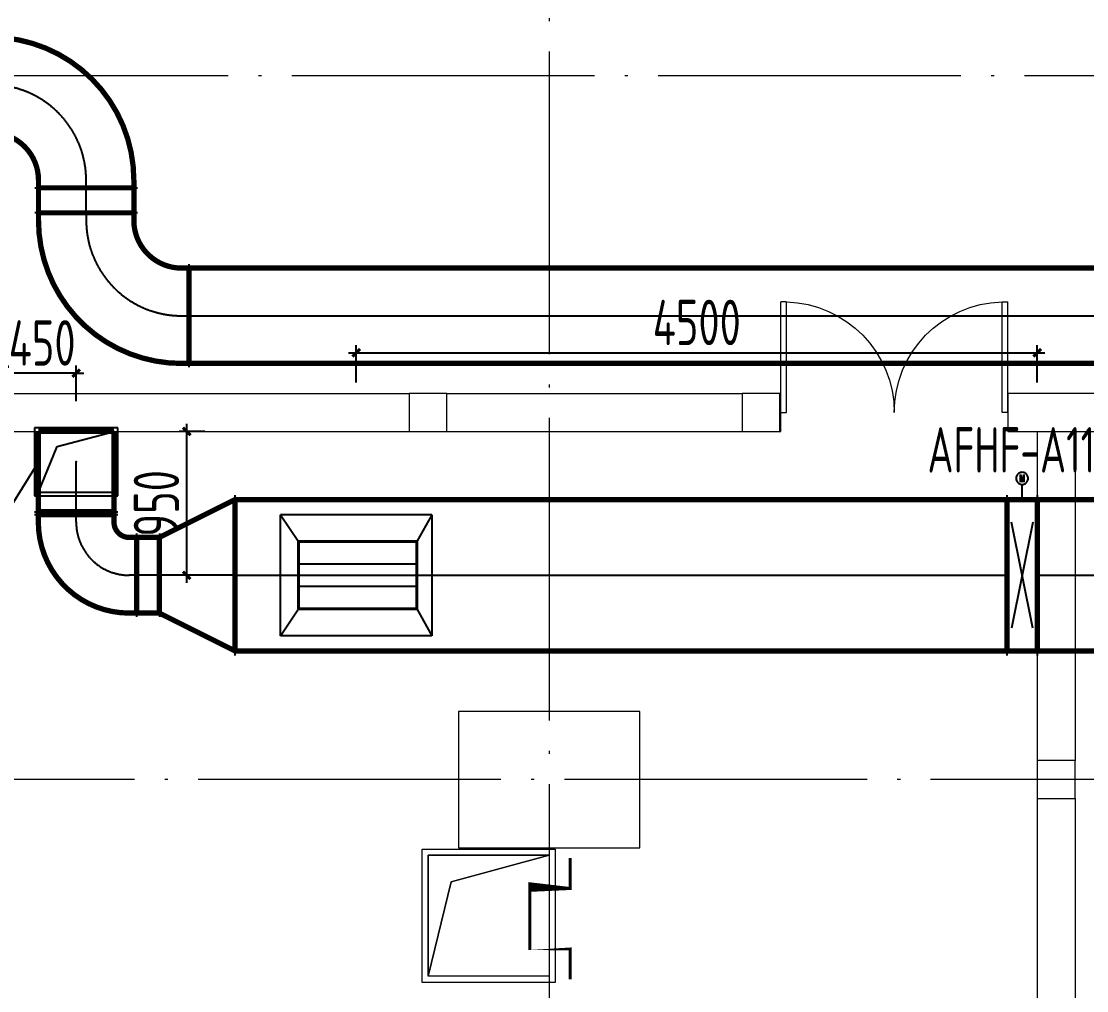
# Model space of a CAD drawing. Extents: x 4 to 13611208, y -605838 to 574722.
# Drawn here: x 13204210 to 13211249, y 198515 to 204920 of the extents above; entities that cross this region are included whole.
import ezdxf

# ---------------------------------------------------------------- set-up
doc = ezdxf.new("R2010")
doc.units = 0
doc.header["$LTSCALE"] = 1000
doc.header["$MEASUREMENT"] = 0
doc.linetypes.add('CENTER2', pattern=[28.575000000000003, 19.05, -3.175, 3.175, -3.175])
doc.linetypes.add('DOTE', pattern=[2.4200000000000004, 2, -0.2, 0.02, -0.2])
for name, color, linetype in [('DUCT-K-P中心线', 5, 'CENTER2'), ('DUCT-K-P标注', 7, 'Continuous'), ('DUCT-K-P法兰', 2, 'Continuous'), ('DUCT-K-P管', 191, 'Continuous'), ('DUCT-K-P管端线', 2, 'Continuous'), ('DUCT-K-P阀门', 7, 'Continuous'), ('DUCT-K-P风口', 7, 'Continuous'), ('DUCT-X-YP中心线', 5, 'CENTER2'), ('DUCT-X-YP法兰', 2, 'Continuous'), ('DUCT-X-YP管', 31, 'Continuous'), ('DUCT-X-YP管端线', 2, 'Continuous'), ('Hvac-Hide', 8, 'Continuous')]:
    doc.layers.add(name, color=color, linetype=linetype)
doc.layers.add('建筑底图', color=8, linetype='Continuous', lineweight=13)
doc.styles.add('67', font='gbenor.shx', dxfattribs={"width": 0.7, "bigfont": 'hztxt.shx'})
doc.styles.add('du', font='gbenor.shx', dxfattribs={"width": 0.8, "bigfont": 'hztxt.shx'})
doc.dimstyles.new('67', dxfattribs={"dimscale": 100, "dimtxt": 3, "dimasz": 0.5, "dimexe": 0.5, "dimexo": 2, "dimgap": 0.5, "dimtad": 2, "dimdec": 0, "dimrnd": 5, "dimzin": 0, "dimdsep": 46, "dimtxsty": 'du', "dimblk": 'ARCHTICK', "dimcen": 0, "dimdle": 0.5, "dimclrd": 256, "dimclre": 256, "dimclrt": 256, "dimazin": 0, "dimtfac": 1, "dimtdec": 0, "dimtix": 1, "dimtmove": 2, "dimatfit": 3, "dimfxl": 100, "dimtolj": 1, "dimtzin": 0, "dimlwd": -1, "dimlwe": -1, "dimarcsym": 0})

# ---------------------------------------------------------------- blocks, each defined once
blk = doc.blocks.new('$DorLib2D$00000002')
for p, q in [((-0.5, -5.684341886080802e-17), (-0.5000000000000007, 0.4875)), ((-0.4750000000000007, 0.4875), (-0.5000000000000007, 0.4875)), ((-0.475, -2.842170943040401e-17), (-0.4750000000000007, 0.4875)), ((0.475, -2.842170943040401e-17), (0.4750000000000007, 0.4875)), ((0.4750000000000007, 0.4875), (0.5000000000000007, 0.4875)), ((0.5, -5.684341886080802e-17), (0.5000000000000007, 0.4875)), ((-0.5, -5.684341886080802e-17), (-0.475, -2.842170943040401e-17)), ((0.5, -5.684341886080802e-17), (0.475, -2.842170943040401e-17))]:
    blk.add_line(p, q)
at = {"lineweight": 13}
for centre, start, end in [((-0.4875, -4.263256414560601e-17), 0, 88.53071641864632), ((0.4875, -4.263256414560601e-17), 91.4692835813537, 180)]:
    blk.add_arc(centre, 0.4875, start, end, dxfattribs=at)
blk = doc.blocks.new('_FZH')
blk.add_lwpolyline([(-0.5, -0.5), (0.5, -0.5), (0.5000000000000001, 0.5), (-0.4999999999999999, 0.5)], close=True)
blk = doc.blocks.new('_ArchTick')
at = {"color": 0, "linetype": 'ByBlock', "const_width": 0.4}
blk.add_lwpolyline([(-0.5, -0.5), (0.5, 0.5)], dxfattribs=at)
blk = doc.blocks.new('*D377')
at = {"layer": 'DUCT-K-P标注', "transparency": 16777216}
for p, q in [((13206372.38245765, 202729.8661129354), (13210972.38245862, 202729.8661129354)), ((13206422.38245765, 202533.6780858369), (13206422.38245765, 202779.8661129354)), ((13210922.38245862, 202533.6780857092), (13210922.38245862, 202779.8661129354))]:
    blk.add_line(p, q, dxfattribs=at)
at = {"layer": 'DUCT-K-P标注', "transparency": 16777216, "xscale": 50, "yscale": 50, "zscale": 50, "rotation": 180}
blk.add_blockref('_ArchTick', (13206422.38245765, 202729.8661129354), dxfattribs=at)
at = {"layer": 'DUCT-K-P标注', "transparency": 16777216, "xscale": 50, "yscale": 50, "zscale": 50}
blk.add_blockref('_ArchTick', (13210922.38245862, 202729.8661129354), dxfattribs=at)
at = {"layer": 'DUCT-K-P标注', "transparency": 16777216, "insert": (13208672.38245814, 202929.8661129354), "char_height": 300, "attachment_point": 5, "style": 'du'}
blk.add_mtext('\\A1;4500', dxfattribs=at)
blk = doc.blocks.new('*D1720')
at = {"layer": 'DUCT-K-P标注', "transparency": 16777216}
for p, q in [((13205302.72957405, 201209.5130806503), (13205302.72957405, 202259.5130753545)), ((13205422.36620974, 202209.5130753545), (13205252.72957405, 202209.5130753545)), ((13205422.36620975, 201259.5130806503), (13205252.72957405, 201259.5130806503))]:
    blk.add_line(p, q, dxfattribs=at)
at = {"layer": 'DUCT-K-P标注', "transparency": 16777216, "xscale": 50, "yscale": 50, "zscale": 50}
for p, rotation in [((13205302.72957405, 202209.5130753545), 90), ((13205302.72957405, 201259.5130806503), 270)]:
    blk.add_blockref('_ArchTick', p, dxfattribs=dict(at, rotation=rotation))
at = {"layer": 'DUCT-K-P标注', "transparency": 16777216, "insert": (13205102.72957405, 201734.5130780045), "char_height": 300, "attachment_point": 5, "rotation": 90, "style": 'du'}
blk.add_mtext('\\A1;950', dxfattribs=at)
blk = doc.blocks.new('*D1721')
at = {"layer": 'DUCT-K-P标注', "transparency": 16777216}
for p, q in [((13204122.36620496, 202594.3508818513), (13204072.36620496, 202594.3508818513)), ((13204122.36620496, 202409.5130754453), (13204122.36620496, 202644.3508818513)), ((13204572.36620494, 202594.3508818513), (13204122.36620496, 202594.3508818513)), ((13204572.36620494, 202409.5130753393), (13204572.36620494, 202644.3508818513)), ((13204572.36620494, 202594.3508818513), (13204622.36620494, 202594.3508818513))]:
    blk.add_line(p, q, dxfattribs=at)
at = {"layer": 'DUCT-K-P标注', "transparency": 16777216, "xscale": 50, "yscale": 50, "zscale": 50}
blk.add_blockref('_ArchTick', (13204122.36620496, 202594.3508818513), dxfattribs=at)
at = {"layer": 'DUCT-K-P标注', "transparency": 16777216, "xscale": 50, "yscale": 50, "zscale": 50, "rotation": 180}
blk.add_blockref('_ArchTick', (13204572.36620494, 202594.3508818513), dxfattribs=at)
at = {"layer": 'DUCT-K-P标注', "transparency": 16777216, "insert": (13204347.36620495, 202794.3508818513), "char_height": 300, "attachment_point": 5, "style": 'du'}
blk.add_mtext('\\A1;450', dxfattribs=at)
blk = doc.blocks.new('$风口$00000108')
for p, q in [((-250, 135), (-190, 75)), ((-250, -135), (-250, 135)), ((250, 135), (200, 75)), ((250, 135), (250, -135)), ((200, 25), (-190, 25)), ((200, -25), (-190, -25)), ((-250, -135), (-190, -75)), ((200, -75), (250, -135)), ((250, -135), (-250, -135))]:
    blk.add_line(p, q)
at = {"linetype": 'Continuous'}
blk.add_line((250, 135), (-250, 135), dxfattribs=at)
at = {"lineweight": 40}
for p, q in [((-190, 75), (200, 75)), ((-190, -75), (-190, 75)), ((200, 75), (200, -75)), ((-190, -75), (200, -75))]:
    blk.add_line(p, q, dxfattribs=at)

msp = doc.modelspace()

# ---------------------------------------------------------------- linework, layer by layer
at = {"layer": 'DUCT-K-P中心线'}
for p, q in [((13204572.36620495, 201679.5130753437), (13204572.36620495, 202009.5130753437)), ((13204572.36620495, 201679.3130753437), (13204572.36620495, 201659.7130806432)), ((13204572.36620495, 201609.5130806432), (13204572.36620495, 201659.5130806432)), ((13204972.36620495, 201259.5130806433), (13204922.36620495, 201259.5130806432)), ((13205121.96620975, 201259.5130806439), (13204972.56620495, 201259.5130806433)), ((13205622.16620975, 201259.5130806503), (13205122.16620975, 201259.5130806439)), ((13205622.36620975, 201259.5130806503), (13210721.98245864, 201259.513080647)), ((13210922.38245864, 201259.5130806471), (13217871.0326011, 201259.5130806565))]:
    msp.add_line(p, q, dxfattribs=at)
msp.add_arc((13204922.36620495, 201609.5130806418), 349.9999999986321, 179.9999999997761, 270.0000000006099, dxfattribs=at)
at = {"layer": 'DUCT-K-P标注', "elevation": 4050}
msp.add_lwpolyline([(13204322.36620494, 202009.5130753384), (13203754.11862493, 201091.6116354693), (13201492.65326024, 201091.6116354693)], dxfattribs=at)
at = {"layer": 'DUCT-K-P法兰'}
for p, q in [((13204297.36620495, 202234.5130753446), (13204297.36620495, 201784.5130753446)), ((13204847.36620495, 202234.5130753428), (13204297.36620495, 202234.5130753446)), ((13204847.36620495, 201784.5130753428), (13204847.36620495, 202234.5130753428)), ((13204297.36620495, 201784.5130753446), (13204322.36620497, 201784.5130753445)), ((13204822.36620497, 201784.5130753429), (13204847.36620495, 201784.5130753428)), ((13205622.26620975, 200729.5130806503), (13205622.26620975, 201789.5130806503)), ((13210722.08245864, 201789.513080647), (13210722.08245864, 200729.513080647)), ((13210922.28245864, 201789.5130806471), (13210922.28245864, 200729.5130806471)), ((13204297.36620495, 201679.4130753437), (13204847.36620495, 201679.4130753437)), ((13204847.36620495, 201659.6130806432), (13204297.36620495, 201659.6130806432)), ((13204972.46620495, 200984.5130806433), (13204972.46620495, 201534.5130806433)), ((13205122.06620975, 201534.5130806439), (13205122.06620975, 200984.5130806439))]:
    msp.add_line(p, q, dxfattribs=at)
at = {"layer": 'DUCT-K-P法兰', "color": 18, "true_color": 0x000000}
for p in [(13204572.36620495, 202009.5130753437, 3720), (13204572.36620495, 202009.5130753437, 3719.8), (13204572.36620495, 201679.5130753437, 4050), (13204572.36620495, 201679.3130753437, 4050), (13204572.36620495, 201659.7130806432, 4050), (13204572.36620495, 201659.5130806432, 4050), (13204972.36620495, 201259.5130806433, 4050), (13204972.56620495, 201259.5130806433, 4050), (13205121.96620975, 201259.5130806439, 4050), (13205122.16620975, 201259.5130806439, 4050), (13205622.16620975, 201259.5130806503, 4550), (13205622.36620975, 201259.5130806503, 4550), (13210721.98245864, 201259.513080647, 4550), (13210722.18245864, 201259.513080647, 4550), (13210922.18245864, 201259.5130806471, 4550), (13210922.38245864, 201259.5130806471, 4550)]:
    msp.add_point(p, dxfattribs=at)
at = {"layer": 'DUCT-K-P管', "const_width": 35}
for points in [[(13204322.36620495, 201679.5130753437), (13204322.36620495, 202209.5130753437)], [(13204322.36620495, 202209.5130753437), (13204822.36620495, 202209.5130753437)], [(13204822.36620495, 201679.5130753437), (13204822.36620495, 202209.5130753437)], [(13205622.16620975, 201759.5130806503), (13205122.16620975, 201509.5130806439)], [(13210721.98245864, 201759.513080647), (13205622.36620975, 201759.5130806503)], [(13205622.36620975, 201759.5130806503), (13205622.36620975, 200759.5130806503)], [(13210721.98245864, 200759.513080647), (13210721.98245864, 201759.513080647)], [(13210722.18245864, 201759.513080647), (13210922.18245864, 201759.5130806471)], [(13217871.0326011, 201759.5130806565), (13210922.38245864, 201759.5130806471)], [(13210922.38245864, 201759.5130806471), (13210922.38245864, 200759.5130806471)], [(13204322.36620495, 201679.3130753437), (13204322.36620495, 201659.7130806432)], [(13204822.36620495, 201679.3130753437), (13204322.36620495, 201679.3130753437)], [(13204322.36620495, 201659.7130806432), (13204822.36620495, 201659.7130806432)], [(13204322.36620495, 201609.5130806432), (13204322.36620495, 201659.5130806432)], [(13204822.36620495, 201659.7130806432), (13204822.36620495, 201679.3130753437)], [(13204822.36620495, 201659.5130806432), (13204822.36620495, 201609.5130806432)], [(13204922.36620495, 201509.5130806432), (13204972.36620495, 201509.5130806433)], [(13205121.96620975, 201509.5130806439), (13204972.56620495, 201509.5130806433)], [(13204972.56620495, 201509.5130806433), (13204972.56620495, 201009.5130806433)], [(13205121.96620975, 201009.5130806439), (13205121.96620975, 201509.5130806439)], [(13204972.36620495, 201009.5130806433), (13204922.36620495, 201009.5130806432)], [(13204972.56620495, 201009.5130806433), (13205121.96620975, 201009.5130806439)], [(13205622.16620975, 200759.5130806503), (13205122.16620975, 201009.5130806439)], [(13205622.36620975, 200759.5130806503), (13210721.98245864, 200759.513080647)], [(13210922.18245864, 200759.5130806471), (13210722.18245864, 200759.513080647)], [(13210922.38245864, 200759.5130806471), (13217871.0326011, 200759.5130806565)]]:
    msp.add_lwpolyline(points, dxfattribs=at)
at = {"layer": 'DUCT-K-P管', "extrusion": (0, 0, -1), "const_width": 35}
for points in [[(-13204922.36620495, 201009.5130806432, 0.4142135623751975), (-13204322.36620495, 201609.5130806432)], [(-13204922.36620495, 201509.5130806432, 0.4142135623819604), (-13204822.36620495, 201609.5130806432)]]:
    msp.add_lwpolyline(points, format="xyb", dxfattribs=at)
at = {"layer": 'DUCT-K-P管', "color": 18, "true_color": 0x000000}
for p in [(13204572.36620495, 202009.5130753437, 3720), (13204572.36620495, 201679.5130753437, 4050), (13204572.36620495, 201659.5130806432, 4050), (13204972.36620495, 201259.5130806433, 4050), (13205122.16620975, 201259.5130806439, 4050), (13205622.16620975, 201259.5130806503, 4550)]:
    msp.add_point(p, dxfattribs=at)
at = {"layer": 'DUCT-K-P管端线'}
for p, q in [((13205622.16620975, 200759.5130806503), (13205622.16620975, 201759.5130806503)), ((13210722.18245864, 201759.513080647), (13210722.18245864, 200759.513080647)), ((13210922.18245864, 201759.5130806471), (13210922.18245864, 200759.5130806471)), ((13204822.36620495, 201679.5130753437), (13204322.36620495, 201679.5130753437)), ((13204322.36620495, 201659.5130806432), (13204822.36620495, 201659.5130806432)), ((13204972.36620495, 201009.5130806433), (13204972.36620495, 201509.5130806433)), ((13205122.16620975, 201509.5130806439), (13205122.16620975, 201009.5130806439))]:
    msp.add_line(p, q, dxfattribs=at)
at = {"layer": 'DUCT-K-P阀门'}
for p, q in [((13210783.05655461, 201907.8295482798), (13210782.27989663, 201902.3033395968)), ((13210782.27989663, 201902.3033395968), (13210782.27989663, 201896.7228216973)), ((13210782.27989663, 201896.7228216973), (13210783.05655461, 201891.1966130143)), ((13210784.59475381, 201913.1938863801), (13210783.05655461, 201907.8295482798)), ((13210783.05655461, 201891.1966130143), (13210784.59475381, 201885.832274914)), ((13210786.86455493, 201918.2919431585), (13210784.59475381, 201913.1938863801)), ((13210784.59475381, 201885.832274914), (13210786.86455493, 201880.7342181356)), ((13210789.82177887, 201923.0244907388), (13210786.86455493, 201918.2919431585)), ((13210793.40886663, 201927.2994154654), (13210789.82177887, 201923.0244907388)), ((13210797.55599963, 201931.0335107913), (13210793.40886663, 201927.2994154654)), ((13210802.18245864, 201934.1540967984), (13210797.55599963, 201931.0335107913)), ((13210807.1981949, 201936.6004348297), (13210802.18245864, 201934.1540967984)), ((13210812.50558282, 201938.3249096981), (13210807.1981949, 201936.6004348297)), ((13210811.21103007, 201925.0723617261), (13210822.18247284, 201874.0131408804)), ((13210811.21103007, 201874.0130806471), (13210811.21103007, 201925.0723617261)), ((13210818.00132011, 201939.2939564618), (13210812.50558282, 201938.3249096981)), ((13210823.57843851, 201939.4887137278), (13210818.00132011, 201939.2939564618)), ((13210822.18247284, 201874.0131408804), (13210833.15391232, 201925.0130758047)), ((13210829.12838575, 201938.9053907676), (13210823.57843851, 201939.4887137278)), ((13210834.54313842, 201937.5553412989), (13210829.12838575, 201938.9053907676)), ((13210833.15391232, 201925.0130758047), (13210833.15391232, 201874.0130806471)), ((13210839.71730451, 201935.4648424991), (13210834.54313842, 201937.5553412989)), ((13210844.55017478, 201932.6745835493), (13210839.71730451, 201935.4648424991)), ((13210848.9476829, 201929.2388736662), (13210844.55017478, 201932.6745835493)), ((13210852.82423637, 201925.2245850346), (13210848.9476829, 201929.2388736662)), ((13210856.10438249, 201920.7098512164), (13210852.82423637, 201925.2245850346)), ((13210858.72427695, 201915.7825463701), (13210856.10438249, 201920.7098512164)), ((13210856.10438249, 201878.3163100778), (13210858.72427695, 201883.2436149241)), ((13210860.63292648, 201910.5385748798), (13210858.72427695, 201915.7825463701)), ((13210858.72427695, 201883.2436149241), (13210860.63292648, 201888.4875864144)), ((13210861.79318139, 201905.0800046855), (13210860.63292648, 201910.5385748798)), ((13210860.63292648, 201888.4875864144), (13210861.79318139, 201893.9461566087)), ((13210862.18245864, 201899.5130806471), (13210861.79318139, 201905.0800046855)), ((13210861.79318139, 201893.9461566087), (13210862.18245864, 201899.5130806471)), ((13210786.86455493, 201880.7342181356), (13210789.82177887, 201876.0016705554)), ((13210789.82177887, 201876.0016705554), (13210793.40886663, 201871.7267458287)), ((13210793.40886663, 201871.7267458287), (13210797.55599963, 201867.9926505028)), ((13210797.55599963, 201867.9926505028), (13210802.18245864, 201864.8720644957)), ((13210802.18245864, 201864.8720644957), (13210807.1981949, 201862.4257264644)), ((13210807.1981949, 201862.4257264644), (13210812.50558282, 201860.701251596)), ((13210812.50558282, 201860.701251596), (13210818.00132011, 201859.7322048323)), ((13210818.00132011, 201859.7322048323), (13210823.57843851, 201859.5374475663)), ((13210822.18245864, 201759.5130806471), (13210822.18245864, 201859.5130806471)), ((13210823.57843851, 201859.5374475663), (13210829.12838575, 201860.1207705266)), ((13210829.12838575, 201860.1207705266), (13210834.54313841, 201861.4708199953)), ((13210834.54313841, 201861.4708199953), (13210839.71730451, 201863.5613187951)), ((13210839.71730451, 201863.5613187951), (13210844.55017478, 201866.3515777449)), ((13210844.55017478, 201866.3515777449), (13210848.94768289, 201869.787287628)), ((13210848.94768289, 201869.787287628), (13210852.82423637, 201873.8015762596)), ((13210852.82423637, 201873.8015762596), (13210856.10438249, 201878.3163100778)), ((13210892.26112908, 200909.6114877893), (13210752.1037882, 201609.4146735048)), ((13210892.18245864, 201609.5130806472), (13210752.18245864, 200909.5130806471))]:
    msp.add_line(p, q, dxfattribs=at)
at = {"layer": 'DUCT-X-YP中心线'}
for p, q in [((13204638.5, 203819.5117499789), (13204638.5, 203869.5117499789)), ((13204638.5, 203654.1138904424), (13204638.5, 203819.3117499789)), ((13204638.5, 203653.9138904423), (13204638.5, 203603.9138904423)), ((13205268.5, 202973.9138904423), (13205318.5, 202973.9138904423)), ((13205318.7, 202973.9138904423), (13212896.1, 202973.9138904423))]:
    msp.add_line(p, q, dxfattribs=at)
for centre, radius, start, end in [((13204008.5, 203869.5117499784), 630, 3.970301554369391e-11, 89.99999652968117), ((13205268.5, 203603.9138904427), 630.0000000018626, 180.0000000000318, 269.9999999998306)]:
    msp.add_arc(centre, radius, start, end, dxfattribs=at)
at = {"layer": 'DUCT-X-YP法兰'}
for p, q in [((13204298.5, 203819.4117499789), (13204978.5, 203819.4117499789)), ((13204978.5, 203654.0138904424), (13204298.5, 203654.0138904424)), ((13205318.6, 202633.9138904423), (13205318.6, 203313.9138904423))]:
    msp.add_line(p, q, dxfattribs=at)
at = {"layer": 'DUCT-X-YP法兰', "color": 18, "true_color": 0x000000}
for p in [(13204638.5, 203819.5117499789, 4900), (13204638.5, 203819.3117499789, 4900), (13204638.5, 203654.1138904424, 4900), (13204638.5, 203653.9138904423, 4900), (13205318.5, 202973.9138904423, 4900), (13205318.7, 202973.9138904423, 4900)]:
    msp.add_point(p, dxfattribs=at)
at = {"layer": 'DUCT-X-YP管', "const_width": 35}
for points in [[(13204953.5, 203869.5117499789, 0.4142135446320571), (13204008.50005724, 204814.5117499796)], [(13204323.5, 203869.5117499789, 0.4142135446332387), (13204008.50001908, 204184.5117499791)], [(13204323.5, 203603.9138904423, 0.414213562374006), (13205268.5, 202658.9138904431)], [(13204953.5, 203603.9138904423, 0.414213562376153), (13205268.5, 203288.9138904428)]]:
    msp.add_lwpolyline(points, format="xyb", dxfattribs=at)
for points in [[(13204323.5, 203869.5117499789), (13204323.5, 203819.5117499789)], [(13204953.5, 203819.5117499789), (13204953.5, 203869.5117499789)], [(13204953.5, 203819.3117499789), (13204323.5, 203819.3117499789)], [(13204323.5, 203819.3117499789), (13204323.5, 203654.1138904424)], [(13204953.5, 203654.1138904424), (13204953.5, 203819.3117499789)], [(13204323.5, 203654.1138904424), (13204953.5, 203654.1138904424)], [(13204323.5, 203653.9138904423), (13204323.5, 203603.9138904423)], [(13204953.5, 203603.9138904423), (13204953.5, 203653.9138904423)], [(13205318.5, 203288.9138904423), (13205268.5, 203288.9138904423)], [(13212896.1, 203288.9138904423), (13205318.7, 203288.9138904423)], [(13205318.7, 203288.9138904423), (13205318.7, 202658.9138904423)], [(13205268.5, 202658.9138904423), (13205318.5, 202658.9138904423)], [(13205318.7, 202658.9138904423), (13212896.1, 202658.9138904423)]]:
    msp.add_lwpolyline(points, dxfattribs=at)
at = {"layer": 'DUCT-X-YP管', "color": 18, "true_color": 0x000000}
for p in [(13204638.5, 203819.5117499789, 4900), (13204638.5, 203653.9138904423, 4900), (13205318.5, 202973.9138904423, 4900)]:
    msp.add_point(p, dxfattribs=at)
at = {"layer": 'DUCT-X-YP管端线'}
for p, q in [((13204953.5, 203819.5117499789), (13204323.5, 203819.5117499789)), ((13204323.5, 203653.9138904423), (13204953.5, 203653.9138904423)), ((13205318.5, 202658.9138904423), (13205318.5, 203288.9138904423))]:
    msp.add_line(p, q, dxfattribs=at)
at = {"layer": 'Hvac-Hide'}
for p, q in [((13204822.36620495, 202209.5130753429), (13204322.36620497, 202209.5130753445)), ((13204322.36620495, 202209.5130753445), (13204322.36620495, 201809.5130753877)), ((13204447.36620495, 202109.5130753441), (13204822.36620512, 202209.5130753876)), ((13204822.36620495, 201809.5130753429), (13204822.36620495, 202209.5130753877)), ((13204322.36620495, 201809.5130753445), (13204447.36620495, 202109.5130753441)), ((13204322.36620495, 201809.5130753445), (13204822.36620497, 201809.5130753429)), ((13204322.36620497, 201784.5130753445), (13204822.36620497, 201784.5130753429))]:
    msp.add_line(p, q, dxfattribs=at)
at = {"layer": '建筑底图', "linetype": 'DOTE'}
msp.add_line((13207697.36620976, 209559.5146856282), (13207697.36620976, 180083.0282935039), dxfattribs=at)
at = {"layer": '建筑底图', "color": 8, "linetype": 'DOTE'}
for p, q in [((13474197.36620497, 204559.5146856282), (13119297.36620772, 204559.5146856282)), ((13233997.75571035, 199909.5130752383), (13119297.36620772, 199909.5130752383))]:
    msp.add_line(p, q, dxfattribs=at)
at = {"layer": '建筑底图'}
for p, q in [((13204122.36620503, 202459.5130753333), (13206772.36620508, 202459.5130755614)), ((13207022.36620313, 202459.5130754386), (13208972.38245898, 202459.5130754695)), ((13209227.3824585, 202459.5130754278), (13209222.38245703, 202459.5130770996)), ((13209227.3824585, 202209.5130753748), (13209227.3824585, 202459.5130754278)), ((13204122.36620496, 202209.5130753329), (13206772.36620508, 202209.5130753712)), ((13207022.36620313, 202209.5130753299), (13208972.38245898, 202209.5130753024)), ((13209222.38245703, 202209.5130754798), (13209227.3824585, 202209.5130753748)), ((13210922.38245867, 202209.5130755134), (13210922.3824586, 200034.5130761719)), ((13211172.38245844, 202209.5130755315), (13211172.38245858, 200034.5130761719)), ((13210922.3824585, 199784.5130742187), (13210922.38245862, 197209.5126542969)), ((13211172.38245869, 199784.5130742187), (13211172.38245855, 197209.5126542969))]:
    msp.add_line(p, q, dxfattribs=at)
for points in [[(13206857.36620976, 199449.5130752383), (13207737.36620976, 199449.5130752383), (13207737.36620976, 198569.5130752383), (13206857.36620976, 198569.5130752383)], [(13206857.36620976, 199449.5130752383), (13207737.36620976, 199449.5130752383), (13207737.36620976, 198569.5130752383), (13206857.36620976, 198569.5130752383)], [(13206897.36620976, 198609.5130752383), (13207049.86579245, 199234.1914993993), (13207697.36620976, 199409.5130752383), (13206897.36620976, 199409.5130752383)], [(13206897.36620976, 198609.5130752383), (13207049.86579245, 199234.1914993993), (13207697.36620976, 199409.5130752383), (13206897.36620976, 199409.5130752383)]]:
    msp.add_lwpolyline(points, close=True, dxfattribs=at)
for points in [[(13206897.36620976, 199409.5130752383), (13207697.36620976, 199409.5130752383), (13207697.36620976, 198609.5130752383), (13206897.36620976, 198609.5130752383), (13206897.36620976, 199409.5130752383)], [(13207697.36620976, 199409.5130752383), (13207049.86579245, 199234.1914993993), (13206897.36620976, 198609.5130752383)], [(13206897.36620976, 199409.5130752383), (13207697.36620976, 199409.5130752383), (13207697.36620976, 198609.5130752383), (13206897.36620976, 198609.5130752383), (13206897.36620976, 199409.5130752383)], [(13207697.36620976, 199409.5130752383), (13207049.86579245, 199234.1914993993), (13206897.36620976, 198609.5130752383)]]:
    msp.add_lwpolyline(points, dxfattribs=at)
at = {"layer": '建筑底图', "const_width": 20}
msp.add_lwpolyline([(13207837.07053875, 198590.5117450601), (13207837.07053875, 198790.5117450582), (13207568.9736563, 198790.5117450489), (13207568.97365629, 199190.5117450489), (13207837.07053875, 199190.5117450582), (13207837.07053875, 199390.5117450582)], dxfattribs=at)

# ---------------------------------------------------------------- block references
at = {"layer": 'DUCT-K-P风口', "xscale": 2, "yscale": 2.962962962962963}
msp.add_blockref('$风口$00000108', (13206422.38245765, 201259.5130806503, 3415), dxfattribs=at)
at = {"layer": '建筑底图'}
for name, p, xscale, yscale, zscale, rotation in [('$DorLib2D$00000002', (13209977.38245826, 202334.5130754668), -1500, 1500, -1500, 5.985993110734582e-11), ('_FZH', (13211049.88245856, 202334.513074881), 645.0000006146729, 249.9999995498802, 249.9999995498802, 359.9999998756464)]:
    msp.add_blockref(name, p, dxfattribs=dict(at, xscale=xscale, yscale=yscale, zscale=zscale, rotation=rotation))
at = {"layer": '建筑底图', "xscale": 250, "yscale": 250, "zscale": 250}
for p in [(13206897.36620496, 202334.5130755058), (13209097.38245791, 202334.5130755058), (13211047.38245858, 199909.5130752383)]:
    msp.add_blockref('_FZH', p, dxfattribs=at)
at = {"layer": '建筑底图', "lineweight": 30, "xscale": 1200, "yscale": 900, "zscale": 900, "rotation": 180}
msp.add_blockref('_FZH', (13207697.36620975, 199909.5195164623), dxfattribs=at)

# ---------------------------------------------------------------- texts
at = {"layer": 'DUCT-K-P标注', "style": '67', "width": 0.75}
msp.add_text('AFHF-A114', height=300, dxfattribs=at).set_placement((13210196.97492263, 201938.2741544633, 4530))

# ---------------------------------------------------------------- dimensions: what is measured, and where the dimension line sits
at = {"layer": 'DUCT-K-P标注'}
for base, p1, p2, picture, middle in [((13210922.38245862, 202729.8661129354), (13206422.38245765, 202333.6780858369, 3415), (13210922.38245862, 202333.6780857092), '*D377', (13208672.38245814, 202929.8661129354)), ((13204122.36620496, 202594.3508818513), (13204572.36620494, 202209.5130753393, 4050), (13204122.36620496, 202209.5130754453), '*D1721', (13204347.36620495, 202794.3508818513))]:
    dim = msp.add_linear_dim(base=base, p1=p1, p2=p2, dimstyle='67', dxfattribs=at)
    dim.commit()
    dim.dimension.update_dxf_attribs({"geometry": picture, "text_midpoint": middle})
dim = msp.add_linear_dim(base=(13205302.72957405, 202209.5130753545), p1=(13205622.36620975, 201259.5130806503, 4550), p2=(13205622.36620974, 202209.5130753545), angle=90, dimstyle='67', dxfattribs=at)
dim.commit()
dim.dimension.update_dxf_attribs({"geometry": '*D1720', "text_midpoint": (13205102.72957405, 201734.5130780045)})

doc.saveas('drawing.dxf')
